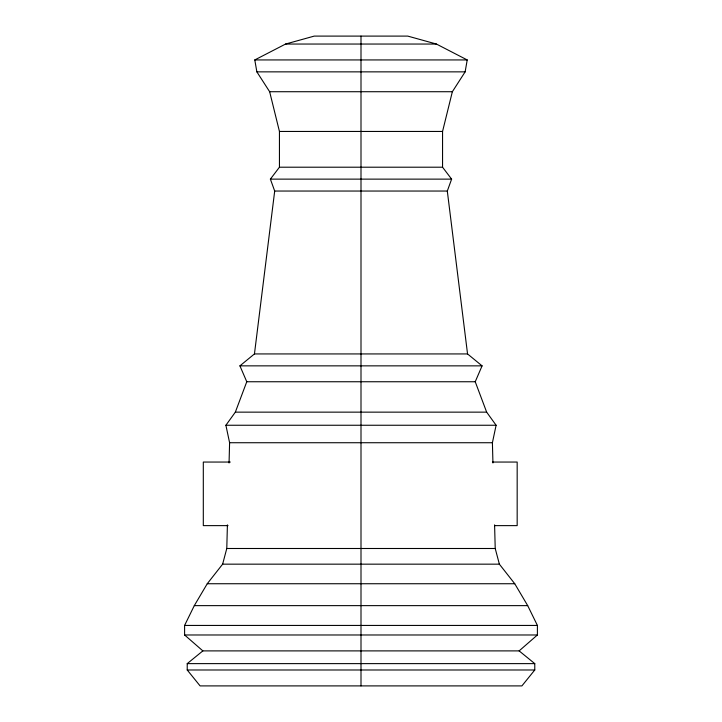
<?xml version="1.0" encoding="UTF-8"?>
<svg xmlns="http://www.w3.org/2000/svg" width="722" height="722" viewBox="0 0 722 722"><rect width="100%" height="100%" fill="white"/><g stroke="black" fill="none" stroke-linecap="round" stroke-linejoin="round"><path stroke-width="1.08" d="M202.864 650.892L187.224 663.626L187.224 669.989L200.093 685.9L521.907 685.9L534.776 669.989L534.776 663.626L519.136 650.892L202.864 650.892L184.597 634.981L184.597 625.433L194.299 605.632L207.25 583.737L222.629 564.162L226.78 548.494L227.412 524.867M229.054 462.982L229.596 442.73L225.896 425.249L235.345 412.145L246.771 381.748L239.921 365.855L254.451 353.933L467.549 353.933L482.079 365.855L475.229 381.748L486.655 412.145L496.104 425.249L492.404 442.73L492.946 462.982M254.451 353.933L274.694 191.041L270.38 179.128L279.441 167.206L279.441 131.449L269.649 91.721L256.861 71.857L254.785 59.935L285.587 44.042L314.241 36.1L407.759 36.1L436.413 44.042L467.215 59.935L465.139 71.857L452.351 91.721L442.559 131.449L442.559 167.206L451.62 179.128L447.306 191.041L467.549 353.933M519.136 650.892L537.403 634.981L537.403 625.433L527.701 605.632L514.75 583.737L499.371 564.162L495.22 548.494L494.588 524.867M285.587 44.042L436.413 44.042M254.785 59.935L467.215 59.935M256.861 71.857L465.139 71.857M269.649 91.721L452.351 91.721M279.441 131.449L442.559 131.449M279.441 167.206L442.559 167.206M270.38 179.128L451.62 179.128M274.694 191.041L447.306 191.041M239.921 365.855L482.079 365.855M246.771 381.748L475.229 381.748M235.345 412.145L486.655 412.145M225.896 425.249L496.104 425.249M229.596 442.73L492.404 442.73M230.3 462.053L203.306 462.053L203.306 525.625L228.053 525.625M492.422 462.053L517.169 462.053L517.169 525.625L494.669 525.625M226.78 548.494L495.22 548.494M222.629 564.162L499.371 564.162M207.25 583.737L514.75 583.737M194.299 605.632L527.701 605.632M184.597 625.433L537.403 625.433M184.597 634.981L537.403 634.981M187.224 663.626L534.776 663.626M187.224 669.989L534.776 669.989M361 36.1L361 685.9"/></g></svg>
